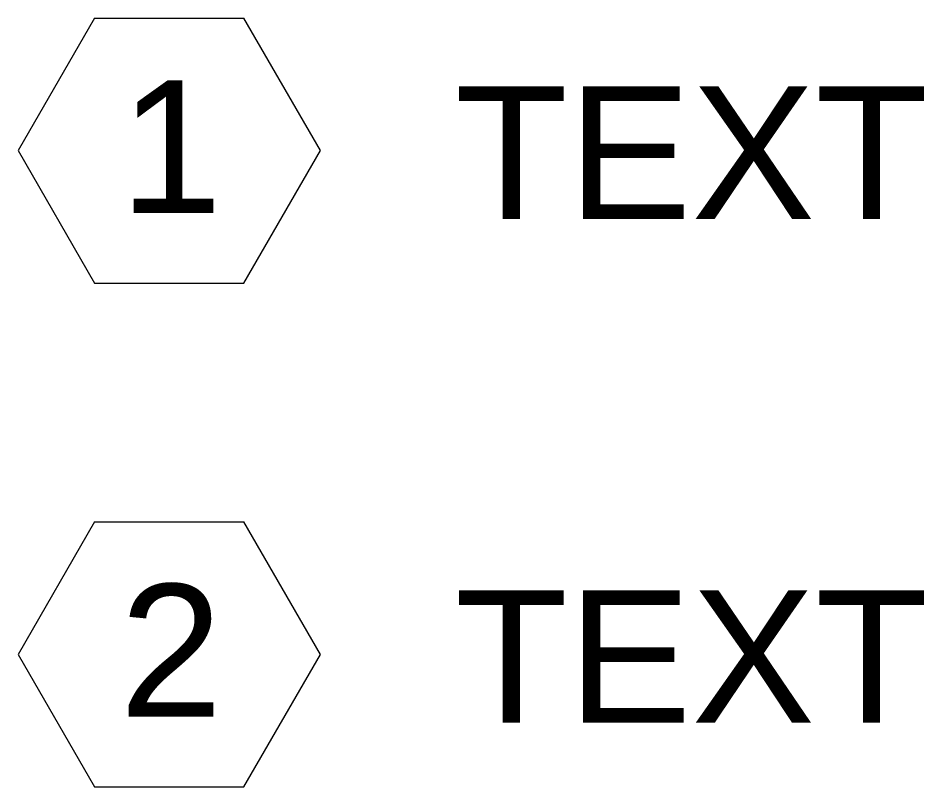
# Model space of a CAD drawing. Header units: inches. Extents: x 41 to 3069, y -541 to 533.
# Drawn here: x 41.398 to 42.038, y 109.783 to 110.327 of the extents above; entities that cross this region are included whole.
import ezdxf

# ---------------------------------------------------------------- set-up
doc = ezdxf.new("R2010")
doc.units = ezdxf.units.IN
doc.header["$MEASUREMENT"] = 0
doc.linetypes.add('Demolished', pattern=[0.1875, 0.125, -0.0625])
doc.layers.add('A-ANNO-NOTE', color=131, linetype='Demolished', lineweight=9)
doc.layers.add('G-ANNO-TEXT', color=231, linetype='Continuous', lineweight=9)
doc.styles.add('Arial', font='arial.ttf', dxfattribs={"height": 0.09375})

# ---------------------------------------------------------------- blocks, each defined once
blk = doc.blocks.new('FORM Keynote Tag - Default w_arrow-62346-_A1001 - Demolition Plan Keynotes')
at = {"layer": 'A-ANNO-NOTE', "linetype": 'Continuous', "lineweight": 20}
for p, q in [((41.45203, 110.3271), (41.3979, 110.23335)), ((41.45203, 110.3271), (41.55761, 110.3271)), ((41.61173, 110.23335), (41.55761, 110.3271)), ((41.3979, 110.23335), (41.45203, 110.1396)), ((41.55761, 110.1396), (41.61173, 110.23335)), ((41.45203, 110.1396), (41.55761, 110.1396))]:
    blk.add_line(p, q, dxfattribs=at)

msp = doc.modelspace()

# ---------------------------------------------------------------- block references
at = {"layer": 'A-ANNO-NOTE', "linetype": 'Continuous', "lineweight": 20}
for p in [(0, 0), (0, -0.35631)]:
    msp.add_blockref('FORM Keynote Tag - Default w_arrow-62346-_A1001 - Demolition Plan Keynotes', p, dxfattribs=at)

# ---------------------------------------------------------------- texts
at = {"layer": 'A-ANNO-NOTE', "linetype": 'Continuous', "char_height": 0.09375, "width": 0.087231, "attachment_point": 2, "line_spacing_factor": 0.941778, "style": 'Arial'}
for s, insert in [('1', (41.50602, 110.28302)), ('2', (41.50602, 109.92671))]:
    msp.add_mtext(s, dxfattribs=dict(at, insert=insert))
at = {"layer": 'G-ANNO-TEXT', "color": 7, "char_height": 0.09375, "width": 0.4071562, "attachment_point": 1, "style": 'Arial'}
for insert in [(41.70673, 110.27879), (41.70673, 109.92236)]:
    msp.add_mtext('TEXT', dxfattribs=dict(at, insert=insert))

doc.saveas('drawing.dxf')
